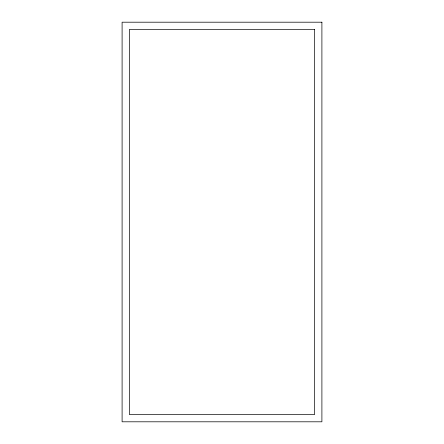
<?xml version="1.0" encoding="UTF-8"?>
<svg xmlns="http://www.w3.org/2000/svg" width="444" height="444" viewBox="0 0 444 444"><rect width="100%" height="100%" fill="white"/><g stroke="black" fill="none" stroke-linecap="round" stroke-linejoin="round"><path stroke-width="0.67" d="M321.9 22.2L122.1 22.2L122.1 421.8L321.9 421.8L321.9 22.2M314.63 29.471L129.371 29.471L129.365 414.53L314.63 414.53L314.63 29.471"/></g></svg>
